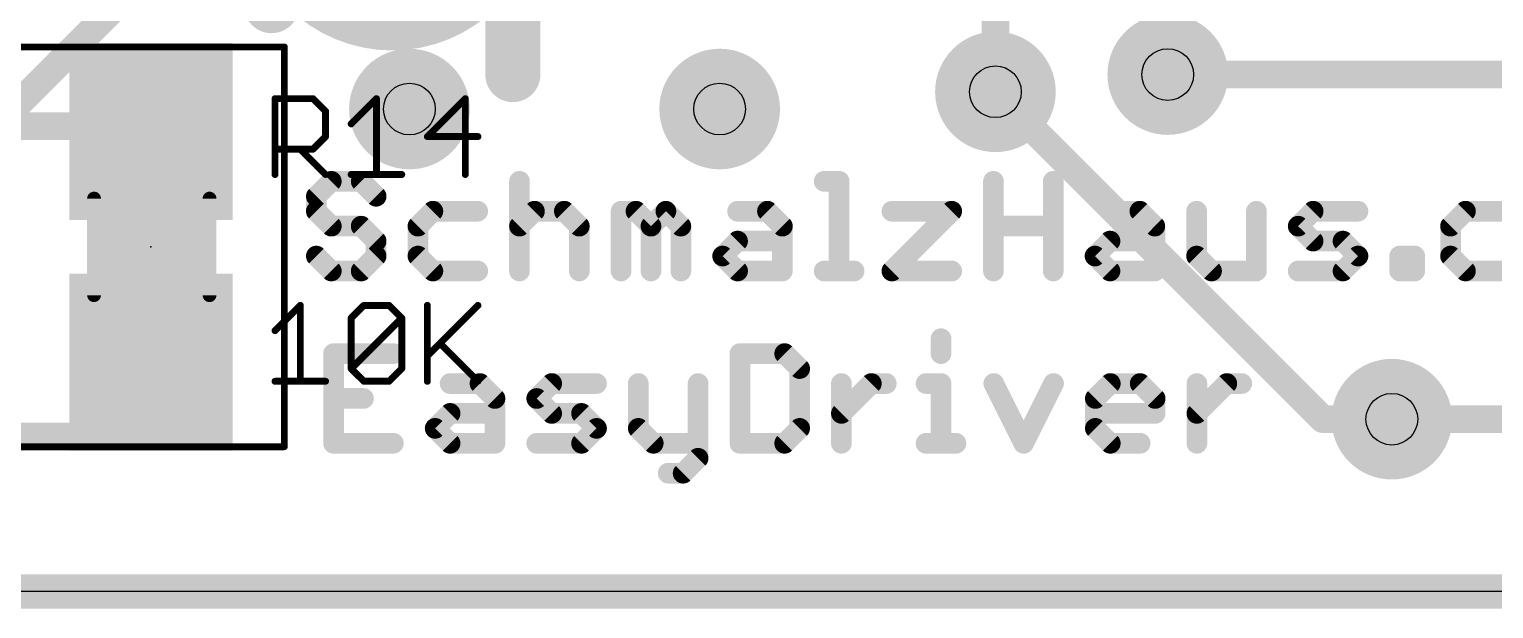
# Model space of a CAD drawing. Extents: x -25 to 82, y -12 to 21.
# Drawn here: x 24 to 34.79, y -0.13 to 4.14 of the extents above; entities that cross this region are included whole.
import ezdxf

# ---------------------------------------------------------------- set-up
doc = ezdxf.new("R2010")
doc.units = 0
for name, color, linetype in [('1', 12, 'CONTINUOUS'), ('16', 132, 'CONTINUOUS'), ('18', 110, 'CONTINUOUS'), ('20', 53, 'CONTINUOUS'), ('21', 53, 'CONTINUOUS'), ('23', 53, 'CONTINUOUS'), ('25', 253, 'CONTINUOUS'), ('27', 253, 'CONTINUOUS'), ('29', 253, 'CONTINUOUS'), ('31', 253, 'CONTINUOUS'), ('35', 253, 'CONTINUOUS'), ('39', 12, 'CONTINUOUS'), ('44', 253, 'CONTINUOUS'), ('51', 53, 'CONTINUOUS')]:
    doc.layers.add(name, color=color, linetype=linetype)

# ---------------------------------------------------------------- blocks, each defined once
blk = doc.blocks.new('RECT')
blk.add_solid([(-0.5, -0.5), (0.5, -0.5), (-0.5, 0.5), (0.5, 0.5)])
blk = doc.blocks.new('ROUNDV')
at = {"const_width": 0.5}
blk.add_lwpolyline([(0, -0.25, 1), (0, 0.25, 1), (0, -0.25)], format="xyb", dxfattribs=at)

msp = doc.modelspace()

# ---------------------------------------------------------------- linework, layer by layer
at = {"layer": '1'}
for points, const_width in [([(26.67, 5.08), (26.67, 7.366)], 2.1844), ([(27.559, 3.81), (27.559, 7.239)], 0.4064), ([(25.781, 4.318), (25.781, 6.985)], 0.4064), ([(31.115, 3.683), (31.115, 5.56)], 0.2032), ([(32.385, 5.56), (32.385, 3.81)], 0.2032), ([(23.749, 3.429), (24.853, 3.429)], 0.2032), ([(24.853, 3.429), (24.892, 3.39)], 0.2032), ([(24.384, 1.143), (24.931, 1.69)], 0.2032), ([(24.931, 1.69), (24.892, 1.69)], 0.254), ([(34.036, 1.27), (36.107, 1.27)], 0.2032), ([(18.327, 1.143), (24.384, 1.143)], 0.2032), ([(48.26, 0), (0, 0)], 0.254)]:
    msp.add_lwpolyline(points, dxfattribs=dict(at, const_width=const_width))
for points, const_width in [([(26.1239, 5.08, 1), (27.2161, 5.08)], 1.0922), ([(25.6794, 4.318, 1), (25.8826, 4.318)], 0.2032), ([(27.4574, 3.81, 1), (27.6606, 3.81)], 0.2032), ([(32.3342, 3.81, 1), (32.4358, 3.81)], 0.1016), ([(31.0642, 3.683, 1), (31.1658, 3.683)], 0.1016), ([(24.8889, 3.4649, 1), (24.8171, 3.3931)], 0.1016), ([(24.853, 3.3782, 1), (24.853, 3.4798)], 0.1016), ([(24.8561, 3.3541, 1), (24.9279, 3.4259)], 0.1016), ([(24.892, 1.7535, 1), (24.892, 1.6265)], 0.127), ([(24.9669, 1.6541, 1), (24.8951, 1.7259)], 0.1016), ([(24.931, 1.6265, 1), (24.931, 1.7535)], 0.127), ([(34.036, 1.3208, 1), (34.036, 1.2192)], 0.1016), ([(24.3481, 1.1789, 1), (24.4199, 1.1071)], 0.1016), ([(24.384, 1.0922, 1), (24.384, 1.1938)], 0.1016)]:
    msp.add_lwpolyline(points, format="xyb", dxfattribs=dict(at, const_width=const_width))
at = {"layer": '16'}
for points, const_width in [([(22.86, 2.54), (24.765, 4.445)], 0.2032), ([(32.385, 3.81), (41.91, 3.81)], 0.2032), ([(33.528, 1.27), (31.115, 3.683)], 0.2032), ([(34.036, 1.27), (33.528, 1.27)], 0.2032), ([(48.26, 0), (0, 0)], 0.254)]:
    msp.add_lwpolyline(points, dxfattribs=dict(at, const_width=const_width))
at = {"layer": '16', "const_width": 0.1016}
for points in [[(32.385, 3.8608, 1), (32.385, 3.7592)], [(31.1509, 3.7189, 1), (31.0791, 3.6471)], [(33.528, 1.3208, 1), (33.528, 1.2192)], [(33.4921, 1.2341, 1), (33.5639, 1.3059)], [(34.036, 1.2192, 1), (34.036, 1.3208)]]:
    msp.add_lwpolyline(points, format="xyb", dxfattribs=at)
at = {"layer": '20'}
msp.add_line((48.26, 0), (0, 0), dxfattribs=at)
at = {"layer": '21'}
for points, const_width in [([(26.2214, 3.0232), (26.1112, 2.913)], 0.1524), ([(26.4417, 3.0232), (26.2214, 3.0232)], 0.1524), ([(26.5518, 2.913), (26.4417, 3.0232)], 0.1524), ([(27.608, 3.0232), (27.608, 2.3622)], 0.1524), ([(29.8533, 3.0232), (29.9634, 3.0232)], 0.1524), ([(29.9634, 3.0232), (29.9634, 2.3622)], 0.1524), ([(31.1006, 2.3622), (31.1006, 3.0232)], 0.1524), ([(31.5413, 3.0232), (31.5413, 2.3622)], 0.1524), ([(26.1112, 2.913), (26.1112, 2.8028)], 0.1524), ([(26.1112, 2.8028), (26.2214, 2.6927)], 0.1524), ([(26.9698, 2.8028), (26.8596, 2.6927)], 0.1524), ([(27.3003, 2.8028), (26.9698, 2.8028)], 0.1524), ([(27.608, 2.6927), (27.7182, 2.8028)], 0.1524), ([(27.7182, 2.8028), (27.9385, 2.8028)], 0.1524), ([(27.9385, 2.8028), (28.0487, 2.6927)], 0.1524), ([(28.3564, 2.3622), (28.3564, 2.8028)], 0.1524), ([(28.3564, 2.8028), (28.4666, 2.8028)], 0.1524), ([(28.4666, 2.8028), (28.5768, 2.6927)], 0.1524), ([(28.5768, 2.6927), (28.6869, 2.8028)], 0.1524), ([(28.6869, 2.8028), (28.7971, 2.6927)], 0.1524), ([(29.215, 2.8028), (29.4353, 2.8028)], 0.1524), ([(29.4353, 2.8028), (29.5455, 2.6927)], 0.1524), ([(30.3522, 2.8028), (30.7929, 2.8028)], 0.1524), ([(30.7929, 2.8028), (30.3522, 2.3622)], 0.1524), ([(31.9592, 2.8028), (32.1795, 2.8028)], 0.1524), ([(32.1795, 2.8028), (32.2897, 2.6927)], 0.1524), ([(32.5975, 2.8028), (32.5975, 2.4724)], 0.1524), ([(33.0381, 2.3622), (33.0381, 2.8028)], 0.1524), ([(33.3459, 2.6927), (33.456, 2.8028)], 0.1524), ([(33.456, 2.8028), (33.7865, 2.8028)], 0.1524), ([(34.5787, 2.8028), (34.4685, 2.6927)], 0.1524), ([(34.9091, 2.8028), (34.5787, 2.8028)], 0.1524), ([(26.2214, 2.6927), (26.4417, 2.6927)], 0.1524), ([(26.4417, 2.6927), (26.5518, 2.5825)], 0.1524), ([(26.8596, 2.6927), (26.8596, 2.4724)], 0.1524), ([(28.0487, 2.6927), (28.0487, 2.3622)], 0.1524), ([(28.5768, 2.6927), (28.5768, 2.3622)], 0.1524), ([(28.7971, 2.6927), (28.7971, 2.3622)], 0.1524), ([(29.5455, 2.6927), (29.5455, 2.3622)], 0.1524), ([(31.1006, 2.6927), (31.5413, 2.6927)], 0.1524), ([(32.2897, 2.6927), (32.2897, 2.3622)], 0.1524), ([(33.456, 2.5825), (33.3459, 2.6927)], 0.1524), ([(34.4685, 2.6927), (34.4685, 2.4724)], 0.1524), ([(26.5518, 2.5825), (26.5518, 2.4724)], 0.1524), ([(29.1049, 2.4724), (29.215, 2.5825)], 0.1524), ([(29.215, 2.5825), (29.5455, 2.5825)], 0.1524), ([(31.8491, 2.4724), (31.9592, 2.5825)], 0.1524), ([(31.9592, 2.5825), (32.2897, 2.5825)], 0.1524), ([(33.6764, 2.5825), (33.456, 2.5825)], 0.1524), ([(33.7865, 2.4724), (33.6764, 2.5825)], 0.1524), ([(26.2214, 2.3622), (26.1112, 2.4724)], 0.1524), ([(26.5518, 2.4724), (26.4417, 2.3622)], 0.1524), ([(26.8596, 2.4724), (26.9698, 2.3622)], 0.1524), ([(29.215, 2.3622), (29.1049, 2.4724)], 0.1524), ([(31.9592, 2.3622), (31.8491, 2.4724)], 0.1524), ([(32.5975, 2.4724), (32.7076, 2.3622)], 0.1524), ([(33.6764, 2.3622), (33.7865, 2.4724)], 0.1524), ([(34.0943, 2.3622), (34.0943, 2.4724)], 0.1524), ([(34.0943, 2.4724), (34.2045, 2.4724)], 0.1524), ([(34.2045, 2.4724), (34.2045, 2.3622)], 0.1524), ([(34.4685, 2.4724), (34.5787, 2.3622)], 0.1524), ([(26.4417, 2.3622), (26.2214, 2.3622)], 0.1524), ([(26.9698, 2.3622), (27.3003, 2.3622)], 0.1524), ([(29.5455, 2.3622), (29.215, 2.3622)], 0.1524), ([(29.8533, 2.3622), (30.0736, 2.3622)], 0.1524), ([(30.3522, 2.3622), (30.7929, 2.3622)], 0.1524), ([(32.2897, 2.3622), (31.9592, 2.3622)], 0.1524), ([(32.7076, 2.3622), (33.0381, 2.3622)], 0.1524), ([(33.3459, 2.3622), (33.6764, 2.3622)], 0.1524), ([(34.2045, 2.3622), (34.0943, 2.3622)], 0.1524), ([(34.5787, 2.3622), (34.9091, 2.3622)], 0.1524), ([(30.7141, 1.8633), (30.7141, 1.7532)], 0.1524), ([(26.6788, 1.7532), (26.2382, 1.7532)], 0.1524), ([(26.2382, 1.7532), (26.2382, 1.0922)], 0.1524), ([(29.2319, 1.7532), (29.2319, 1.0922)], 0.1524), ([(29.5623, 1.7532), (29.2319, 1.7532)], 0.1524), ([(29.6725, 1.643), (29.5623, 1.7532)], 0.1524), ([(29.6725, 1.2024), (29.6725, 1.643)], 0.1524), ([(27.0968, 1.5328), (27.3171, 1.5328)], 0.1524), ([(27.3171, 1.5328), (27.4273, 1.4227)], 0.1524), ([(27.735, 1.4227), (27.8452, 1.5328)], 0.1524), ([(27.8452, 1.5328), (28.1757, 1.5328)], 0.1524), ([(28.4834, 1.5328), (28.4834, 1.2024)], 0.1524), ([(28.9241, 1.5328), (28.9241, 0.982)], 0.1524), ([(29.9803, 1.0922), (29.9803, 1.5328)], 0.1524), ([(29.9803, 1.3125), (30.2006, 1.5328)], 0.1524), ([(30.2006, 1.5328), (30.3108, 1.5328)], 0.1524), ([(30.604, 1.5328), (30.7141, 1.5328)], 0.1524), ([(30.7141, 1.5328), (30.7141, 1.0922)], 0.1524), ([(31.1029, 1.5328), (31.3232, 1.0922)], 0.1524), ([(31.3232, 1.0922), (31.5435, 1.5328)], 0.1524), ([(31.8513, 1.4227), (31.9615, 1.5328)], 0.1524), ([(31.9615, 1.5328), (32.1818, 1.5328)], 0.1524), ([(32.1818, 1.5328), (32.292, 1.4227)], 0.1524), ([(32.5997, 1.0922), (32.5997, 1.5328)], 0.1524), ([(32.5997, 1.3125), (32.8201, 1.5328)], 0.1524), ([(32.8201, 1.5328), (32.9302, 1.5328)], 0.1524), ([(26.2382, 1.4227), (26.4585, 1.4227)], 0.1524), ([(27.4273, 1.4227), (27.4273, 1.0922)], 0.1524), ([(27.8452, 1.3125), (27.735, 1.4227)], 0.1524), ([(31.8513, 1.2024), (31.8513, 1.4227)], 0.1524), ([(32.292, 1.4227), (32.292, 1.3125)], 0.1524), ([(26.9866, 1.2024), (27.0968, 1.3125)], 0.1524), ([(27.0968, 1.3125), (27.4273, 1.3125)], 0.1524), ([(28.0655, 1.3125), (27.8452, 1.3125)], 0.1524), ([(28.1757, 1.2024), (28.0655, 1.3125)], 0.1524), ([(32.292, 1.3125), (31.8513, 1.3125)], 0.1524), ([(27.0968, 1.0922), (26.9866, 1.2024)], 0.1524), ([(28.0655, 1.0922), (28.1757, 1.2024)], 0.1524), ([(28.4834, 1.2024), (28.5936, 1.0922)], 0.1524), ([(29.5623, 1.0922), (29.6725, 1.2024)], 0.1524), ([(31.9615, 1.0922), (31.8513, 1.2024)], 0.1524), ([(26.2382, 1.0922), (26.6788, 1.0922)], 0.1524), ([(27.4273, 1.0922), (27.0968, 1.0922)], 0.1524), ([(27.735, 1.0922), (28.0655, 1.0922)], 0.1524), ([(28.5936, 1.0922), (28.9241, 1.0922)], 0.1524), ([(29.2319, 1.0922), (29.5623, 1.0922)], 0.1524), ([(30.604, 1.0922), (30.8243, 1.0922)], 0.1524), ([(32.1818, 1.0922), (31.9615, 1.0922)], 0.1524), ([(28.9241, 0.982), (28.8139, 0.8719)], 0.1524), ([(28.8139, 0.8719), (28.7038, 0.8719)], 0.1524), ([(0, 0), (48.26, 0)], 0.254)]:
    msp.add_lwpolyline(points, dxfattribs=dict(at, const_width=const_width))
at = {"layer": '21', "const_width": 0.0762}
for points in [[(26.2214, 3.0613, 1), (26.2214, 2.9851)], [(26.2483, 2.9962, 1), (26.1944, 3.0501)], [(26.4686, 3.0501, 1), (26.4147, 2.9962)], [(26.4417, 2.9851, 1), (26.4417, 3.0613)], [(27.6461, 3.0232, 1), (27.5699, 3.0232)], [(29.8533, 3.0613, 1), (29.8533, 2.9851)], [(30.0015, 3.0232, 1), (29.9253, 3.0232)], [(29.9634, 2.9851, 1), (29.9634, 3.0613)], [(31.1387, 3.0232, 1), (31.0625, 3.0232)], [(31.5794, 3.0232, 1), (31.5032, 3.0232)], [(26.1493, 2.913, 1), (26.0731, 2.913)], [(26.0843, 2.9399, 1), (26.1381, 2.8861)], [(26.5249, 2.8861, 1), (26.5788, 2.9399)], [(26.1381, 2.8298, 1), (26.0843, 2.7759)], [(26.0731, 2.8028, 1), (26.1493, 2.8028)], [(26.9698, 2.8409, 1), (26.9698, 2.7647)], [(26.9967, 2.7759, 1), (26.9428, 2.8298)], [(27.3003, 2.7647, 1), (27.3003, 2.8409)], [(27.7182, 2.8409, 1), (27.7182, 2.7647)], [(27.7451, 2.7759, 1), (27.6912, 2.8298)], [(27.9655, 2.8298, 1), (27.9116, 2.7759)], [(27.9385, 2.7647, 1), (27.9385, 2.8409)], [(28.3945, 2.8028, 1), (28.3183, 2.8028)], [(28.3564, 2.8409, 1), (28.3564, 2.7647)], [(28.4935, 2.8298, 1), (28.4397, 2.7759)], [(28.4666, 2.7647, 1), (28.4666, 2.8409)], [(28.7139, 2.8298, 1), (28.66, 2.7759)], [(28.7139, 2.7759, 1), (28.66, 2.8298)], [(29.215, 2.8409, 1), (29.215, 2.7647)], [(29.4623, 2.8298, 1), (29.4084, 2.7759)], [(29.4353, 2.7647, 1), (29.4353, 2.8409)], [(30.3522, 2.8409, 1), (30.3522, 2.7647)], [(30.8198, 2.7759, 1), (30.7659, 2.8298)], [(30.7929, 2.7647, 1), (30.7929, 2.8409)], [(31.9592, 2.8409, 1), (31.9592, 2.7647)], [(32.2065, 2.8298, 1), (32.1526, 2.7759)], [(32.1795, 2.7647, 1), (32.1795, 2.8409)], [(32.6356, 2.8028, 1), (32.5594, 2.8028)], [(33.0762, 2.8028, 1), (33, 2.8028)], [(33.456, 2.8409, 1), (33.456, 2.7647)], [(33.483, 2.7759, 1), (33.4291, 2.8298)], [(33.7865, 2.7647, 1), (33.7865, 2.8409)], [(34.5787, 2.8409, 1), (34.5787, 2.7647)], [(34.6056, 2.7759, 1), (34.5517, 2.8298)], [(26.2214, 2.7308, 1), (26.2214, 2.6546)], [(26.1944, 2.6657, 1), (26.2483, 2.7196)], [(26.4686, 2.7196, 1), (26.4147, 2.6657)], [(26.4417, 2.6546, 1), (26.4417, 2.7308)], [(26.8977, 2.6927, 1), (26.8215, 2.6927)], [(26.8327, 2.7196, 1), (26.8866, 2.6657)], [(27.5811, 2.7196, 1), (27.635, 2.6657)], [(28.0868, 2.6927, 1), (28.0106, 2.6927)], [(28.0217, 2.6657, 1), (28.0756, 2.7196)], [(28.5498, 2.7196, 1), (28.6037, 2.6657)], [(28.6149, 2.6927, 1), (28.5387, 2.6927)], [(28.5498, 2.6657, 1), (28.6037, 2.7196)], [(28.8352, 2.6927, 1), (28.759, 2.6927)], [(28.7701, 2.6657, 1), (28.824, 2.7196)], [(29.5836, 2.6927, 1), (29.5074, 2.6927)], [(29.5186, 2.6657, 1), (29.5724, 2.7196)], [(31.1006, 2.7308, 1), (31.1006, 2.6546)], [(31.5413, 2.6546, 1), (31.5413, 2.7308)], [(32.3278, 2.6927, 1), (32.2516, 2.6927)], [(32.2628, 2.6657, 1), (32.3166, 2.7196)], [(33.3728, 2.7196, 1), (33.3189, 2.6657)], [(33.3189, 2.7196, 1), (33.3728, 2.6657)], [(34.5066, 2.6927, 1), (34.4304, 2.6927)], [(34.4416, 2.7196, 1), (34.4954, 2.6657)], [(26.5899, 2.5825, 1), (26.5137, 2.5825)], [(26.5249, 2.5556, 1), (26.5788, 2.6095)], [(29.215, 2.6206, 1), (29.215, 2.5444)], [(29.242, 2.5556, 1), (29.1881, 2.6095)], [(29.5455, 2.5444, 1), (29.5455, 2.6206)], [(31.9592, 2.6206, 1), (31.9592, 2.5444)], [(31.9862, 2.5556, 1), (31.9323, 2.6095)], [(32.2897, 2.5444, 1), (32.2897, 2.6206)], [(33.456, 2.6206, 1), (33.456, 2.5444)], [(33.4291, 2.5556, 1), (33.483, 2.6095)], [(33.7033, 2.6095, 1), (33.6494, 2.5556)], [(33.6764, 2.5444, 1), (33.6764, 2.6206)], [(26.1381, 2.4993, 1), (26.0843, 2.4454)], [(26.5137, 2.4724, 1), (26.5899, 2.4724)], [(26.5788, 2.4454, 1), (26.5249, 2.4993)], [(26.8866, 2.4993, 1), (26.8327, 2.4454)], [(26.8215, 2.4724, 1), (26.8977, 2.4724)], [(29.1318, 2.4993, 1), (29.0779, 2.4454)], [(29.0779, 2.4993, 1), (29.1318, 2.4454)], [(31.876, 2.4993, 1), (31.8221, 2.4454)], [(31.8221, 2.4993, 1), (31.876, 2.4454)], [(32.6244, 2.4993, 1), (32.5705, 2.4454)], [(32.5594, 2.4724, 1), (32.6356, 2.4724)], [(33.8135, 2.4454, 1), (33.7596, 2.4993)], [(33.7596, 2.4454, 1), (33.8135, 2.4993)], [(34.1324, 2.4724, 1), (34.0562, 2.4724)], [(34.0943, 2.5105, 1), (34.0943, 2.4343)], [(34.2426, 2.4724, 1), (34.1664, 2.4724)], [(34.2045, 2.4343, 1), (34.2045, 2.5105)], [(34.4954, 2.4993, 1), (34.4416, 2.4454)], [(34.4304, 2.4724, 1), (34.5066, 2.4724)], [(26.2214, 2.4003, 1), (26.2214, 2.3241)], [(26.1944, 2.3353, 1), (26.2483, 2.3891)], [(26.4147, 2.3891, 1), (26.4686, 2.3353)], [(26.4417, 2.3241, 1), (26.4417, 2.4003)], [(26.9698, 2.4003, 1), (26.9698, 2.3241)], [(26.9428, 2.3353, 1), (26.9967, 2.3891)], [(27.3003, 2.3241, 1), (27.3003, 2.4003)], [(27.5699, 2.3622, 1), (27.6461, 2.3622)], [(28.0106, 2.3622, 1), (28.0868, 2.3622)], [(28.3183, 2.3622, 1), (28.3945, 2.3622)], [(28.5387, 2.3622, 1), (28.6149, 2.3622)], [(28.759, 2.3622, 1), (28.8352, 2.3622)], [(29.215, 2.4003, 1), (29.215, 2.3241)], [(29.1881, 2.3353, 1), (29.242, 2.3891)], [(29.5074, 2.3622, 1), (29.5836, 2.3622)], [(29.5455, 2.3241, 1), (29.5455, 2.4003)], [(29.8533, 2.4003, 1), (29.8533, 2.3241)], [(29.9253, 2.3622, 1), (30.0015, 2.3622)], [(30.0736, 2.3241, 1), (30.0736, 2.4003)], [(30.3522, 2.4003, 1), (30.3522, 2.3241)], [(30.3253, 2.3891, 1), (30.3792, 2.3353)], [(30.7929, 2.3241, 1), (30.7929, 2.4003)], [(31.0625, 2.3622, 1), (31.1387, 2.3622)], [(31.5032, 2.3622, 1), (31.5794, 2.3622)], [(31.9592, 2.4003, 1), (31.9592, 2.3241)], [(31.9323, 2.3353, 1), (31.9862, 2.3891)], [(32.2516, 2.3622, 1), (32.3278, 2.3622)], [(32.2897, 2.3241, 1), (32.2897, 2.4003)], [(32.7076, 2.4003, 1), (32.7076, 2.3241)], [(32.6807, 2.3353, 1), (32.7346, 2.3891)], [(33, 2.3622, 1), (33.0762, 2.3622)], [(33.0381, 2.3241, 1), (33.0381, 2.4003)], [(33.3459, 2.4003, 1), (33.3459, 2.3241)], [(33.6494, 2.3891, 1), (33.7033, 2.3353)], [(33.6764, 2.3241, 1), (33.6764, 2.4003)], [(34.0943, 2.4003, 1), (34.0943, 2.3241)], [(34.0562, 2.3622, 1), (34.1324, 2.3622)], [(34.1664, 2.3622, 1), (34.2426, 2.3622)], [(34.2045, 2.3241, 1), (34.2045, 2.4003)], [(34.5787, 2.4003, 1), (34.5787, 2.3241)], [(34.5517, 2.3353, 1), (34.6056, 2.3891)], [(30.7522, 1.8633, 1), (30.676, 1.8633)], [(26.2382, 1.7913, 1), (26.2382, 1.7151)], [(26.2763, 1.7532, 1), (26.2001, 1.7532)], [(26.6788, 1.7151, 1), (26.6788, 1.7913)], [(29.27, 1.7532, 1), (29.1938, 1.7532)], [(29.2319, 1.7913, 1), (29.2319, 1.7151)], [(29.5893, 1.7801, 1), (29.5354, 1.7262)], [(29.5623, 1.7151, 1), (29.5623, 1.7913)], [(30.676, 1.7532, 1), (30.7522, 1.7532)], [(29.7106, 1.643, 1), (29.6344, 1.643)], [(29.6456, 1.6161, 1), (29.6994, 1.6699)], [(27.0968, 1.5709, 1), (27.0968, 1.4947)], [(27.344, 1.5598, 1), (27.2902, 1.5059)], [(27.3171, 1.4947, 1), (27.3171, 1.5709)], [(27.8452, 1.5709, 1), (27.8452, 1.4947)], [(27.8721, 1.5059, 1), (27.8182, 1.5598)], [(28.1757, 1.4947, 1), (28.1757, 1.5709)], [(28.5215, 1.5328, 1), (28.4453, 1.5328)], [(28.9622, 1.5328, 1), (28.886, 1.5328)], [(30.0184, 1.5328, 1), (29.9422, 1.5328)], [(30.2006, 1.5709, 1), (30.2006, 1.4947)], [(30.2275, 1.5059, 1), (30.1737, 1.5598)], [(30.3108, 1.4947, 1), (30.3108, 1.5709)], [(30.604, 1.5709, 1), (30.604, 1.4947)], [(30.7522, 1.5328, 1), (30.676, 1.5328)], [(30.7141, 1.4947, 1), (30.7141, 1.5709)], [(31.137, 1.5499, 1), (31.0688, 1.5158)], [(31.5776, 1.5158, 1), (31.5095, 1.5499)], [(31.9615, 1.5709, 1), (31.9615, 1.4947)], [(31.9884, 1.5059, 1), (31.9345, 1.5598)], [(32.2087, 1.5598, 1), (32.1549, 1.5059)], [(32.1818, 1.4947, 1), (32.1818, 1.5709)], [(32.6378, 1.5328, 1), (32.5616, 1.5328)], [(32.8201, 1.5709, 1), (32.8201, 1.4947)], [(32.847, 1.5059, 1), (32.7931, 1.5598)], [(32.9302, 1.4947, 1), (32.9302, 1.5709)], [(26.2382, 1.4608, 1), (26.2382, 1.3846)], [(26.4585, 1.3846, 1), (26.4585, 1.4608)], [(27.4654, 1.4227, 1), (27.3892, 1.4227)], [(27.4003, 1.3957, 1), (27.4542, 1.4496)], [(27.762, 1.4496, 1), (27.7081, 1.3957)], [(27.7081, 1.4496, 1), (27.762, 1.3957)], [(31.8894, 1.4227, 1), (31.8132, 1.4227)], [(31.8244, 1.4496, 1), (31.8783, 1.3957)], [(32.3301, 1.4227, 1), (32.2539, 1.4227)], [(32.265, 1.3957, 1), (32.3189, 1.4496)], [(27.0968, 1.3506, 1), (27.0968, 1.2744)], [(27.1237, 1.2856, 1), (27.0698, 1.3395)], [(27.4273, 1.2744, 1), (27.4273, 1.3506)], [(27.8452, 1.3506, 1), (27.8452, 1.2744)], [(27.8182, 1.2856, 1), (27.8721, 1.3395)], [(28.0925, 1.3395, 1), (28.0386, 1.2856)], [(28.0655, 1.2744, 1), (28.0655, 1.3506)], [(29.9533, 1.3395, 1), (30.0072, 1.2856)], [(31.8513, 1.3506, 1), (31.8513, 1.2744)], [(32.2539, 1.3125, 1), (32.3301, 1.3125)], [(32.292, 1.2744, 1), (32.292, 1.3506)], [(32.5728, 1.3395, 1), (32.6267, 1.2856)], [(27.0136, 1.2293, 1), (26.9597, 1.1754)], [(26.9597, 1.2293, 1), (27.0136, 1.1754)], [(28.2026, 1.1754, 1), (28.1487, 1.2293)], [(28.1487, 1.1754, 1), (28.2026, 1.2293)], [(28.5104, 1.2293, 1), (28.4565, 1.1754)], [(28.4453, 1.2024, 1), (28.5215, 1.2024)], [(29.6344, 1.2024, 1), (29.7106, 1.2024)], [(29.6994, 1.1754, 1), (29.6456, 1.2293)], [(31.8783, 1.2293, 1), (31.8244, 1.1754)], [(31.8132, 1.2024, 1), (31.8894, 1.2024)], [(26.2382, 1.1303, 1), (26.2382, 1.0541)], [(26.2001, 1.0922, 1), (26.2763, 1.0922)], [(26.6788, 1.0541, 1), (26.6788, 1.1303)], [(27.0968, 1.1303, 1), (27.0968, 1.0541)], [(27.0698, 1.0653, 1), (27.1237, 1.1191)], [(27.3892, 1.0922, 1), (27.4654, 1.0922)], [(27.4273, 1.0541, 1), (27.4273, 1.1303)], [(27.735, 1.1303, 1), (27.735, 1.0541)], [(28.0386, 1.1191, 1), (28.0925, 1.0653)], [(28.0655, 1.0541, 1), (28.0655, 1.1303)], [(28.5936, 1.1303, 1), (28.5936, 1.0541)], [(28.5667, 1.0653, 1), (28.6205, 1.1191)], [(28.9241, 1.0541, 1), (28.9241, 1.1303)], [(29.2319, 1.1303, 1), (29.2319, 1.0541)], [(29.1938, 1.0922, 1), (29.27, 1.0922)], [(29.5354, 1.1191, 1), (29.5893, 1.0653)], [(29.5623, 1.0541, 1), (29.5623, 1.1303)], [(29.9422, 1.0922, 1), (30.0184, 1.0922)], [(30.604, 1.1303, 1), (30.604, 1.0541)], [(30.676, 1.0922, 1), (30.7522, 1.0922)], [(30.8243, 1.0541, 1), (30.8243, 1.1303)], [(31.2891, 1.1092, 1), (31.3573, 1.0752)], [(31.2891, 1.0752, 1), (31.3573, 1.1092)], [(31.9615, 1.1303, 1), (31.9615, 1.0541)], [(31.9345, 1.0653, 1), (31.9884, 1.1191)], [(32.1818, 1.0541, 1), (32.1818, 1.1303)], [(32.5616, 1.0922, 1), (32.6378, 1.0922)], [(28.886, 0.982, 1), (28.9622, 0.982)], [(28.951, 0.9551, 1), (28.8971, 1.009)], [(28.7038, 0.91, 1), (28.7038, 0.8338)], [(28.787, 0.8988, 1), (28.8409, 0.8449)], [(28.8139, 0.8338, 1), (28.8139, 0.91)]]:
    msp.add_lwpolyline(points, format="xyb", dxfattribs=at)
at = {"layer": '23'}
msp.add_point((24.892, 2.54), dxfattribs=at)
at = {"layer": '25', "const_width": 0.0508}
for points in [[(25.8064, 3.0734), (25.8064, 3.6327)], [(25.8064, 3.6327), (26.086, 3.6327)], [(26.086, 3.6327), (26.1792, 3.5395)], [(26.1792, 3.5395), (26.1792, 3.353)], [(26.3677, 3.4463), (26.5541, 3.6327)], [(26.5541, 3.6327), (26.5541, 3.0734)], [(27.2087, 3.6327), (26.929, 3.353)], [(27.2087, 3.0734), (27.2087, 3.6327)], [(26.1792, 3.353), (26.086, 3.2598)], [(26.929, 3.353), (27.3019, 3.353)], [(26.086, 3.2598), (25.8064, 3.2598)], [(25.9928, 3.2598), (26.1792, 3.0734)], [(26.3677, 3.0734), (26.7406, 3.0734)]]:
    msp.add_lwpolyline(points, dxfattribs=at)
at = {"layer": '25', "const_width": 0.0254}
for points in [[(25.8191, 3.6327, 1), (25.7937, 3.6327)], [(25.8064, 3.6454, 1), (25.8064, 3.62)], [(26.095, 3.6417, 1), (26.0771, 3.6237)], [(26.086, 3.62, 1), (26.086, 3.6454)], [(26.1919, 3.5395, 1), (26.1666, 3.5395)], [(26.1703, 3.5305, 1), (26.1882, 3.5484)], [(26.5668, 3.6327, 1), (26.5414, 3.6327)], [(26.5631, 3.6237, 1), (26.5452, 3.6417)], [(27.2214, 3.6327, 1), (27.196, 3.6327)], [(27.2176, 3.6237, 1), (27.1997, 3.6417)], [(26.3587, 3.4552, 1), (26.3767, 3.4373)], [(26.1666, 3.353, 1), (26.1919, 3.353)], [(26.1882, 3.3441, 1), (26.1703, 3.362)], [(26.929, 3.3657, 1), (26.929, 3.3403)], [(26.92, 3.362, 1), (26.938, 3.3441)], [(27.3019, 3.3403, 1), (27.3019, 3.3657)], [(25.8064, 3.2725, 1), (25.8064, 3.2471)], [(26.0018, 3.2688, 1), (25.9838, 3.2508)], [(26.0771, 3.2688, 1), (26.095, 3.2508)], [(26.086, 3.2471, 1), (26.086, 3.2725)], [(25.7937, 3.0734, 1), (25.8191, 3.0734)], [(26.1703, 3.0644, 1), (26.1882, 3.0824)], [(26.3677, 3.0861, 1), (26.3677, 3.0607)], [(26.5414, 3.0734, 1), (26.5668, 3.0734)], [(26.7406, 3.0607, 1), (26.7406, 3.0861)], [(27.196, 3.0734, 1), (27.2214, 3.0734)]]:
    msp.add_lwpolyline(points, format="xyb", dxfattribs=at)
at = {"layer": '27', "const_width": 0.0508}
for points in [[(25.8064, 1.9223), (25.9928, 2.1087)], [(25.9928, 2.1087), (25.9928, 1.5494)], [(26.3677, 2.0155), (26.4609, 2.1087)], [(26.4609, 2.1087), (26.6473, 2.1087)], [(26.6473, 2.1087), (26.7406, 2.0155)], [(26.929, 2.1087), (26.929, 1.5494)], [(26.929, 1.7358), (27.3019, 2.1087)], [(26.3677, 1.6426), (26.3677, 2.0155)], [(26.3677, 1.6426), (26.7406, 2.0155)], [(26.7406, 2.0155), (26.7406, 1.6426)], [(27.0222, 1.829), (27.3019, 1.5494)], [(26.4609, 1.5494), (26.3677, 1.6426)], [(26.7406, 1.6426), (26.6473, 1.5494)], [(25.8064, 1.5494), (26.1792, 1.5494)], [(26.6473, 1.5494), (26.4609, 1.5494)]]:
    msp.add_lwpolyline(points, dxfattribs=at)
at = {"layer": '27', "const_width": 0.0254}
for points in [[(26.0055, 2.1087, 1), (25.9801, 2.1087)], [(26.0018, 2.0997, 1), (25.9838, 2.1177)], [(26.4609, 2.1214, 1), (26.4609, 2.096)], [(26.4699, 2.0997, 1), (26.4519, 2.1177)], [(26.6563, 2.1177, 1), (26.6384, 2.0997)], [(26.6473, 2.096, 1), (26.6473, 2.1214)], [(26.9417, 2.1087, 1), (26.9163, 2.1087)], [(27.3108, 2.0997, 1), (27.2929, 2.1177)], [(25.7974, 1.9312, 1), (25.8154, 1.9133)], [(26.3804, 2.0155, 1), (26.355, 2.0155)], [(26.3587, 2.0244, 1), (26.3767, 2.0065)], [(26.7533, 2.0155, 1), (26.7279, 2.0155)], [(26.7495, 2.0065, 1), (26.7316, 2.0244)], [(26.7316, 2.0065, 1), (26.7495, 2.0244)], [(27.0312, 1.838, 1), (27.0133, 1.8201)], [(26.92, 1.7448, 1), (26.938, 1.7268)], [(26.3767, 1.6516, 1), (26.3587, 1.6336)], [(26.3587, 1.6516, 1), (26.3767, 1.6336)], [(26.355, 1.6426, 1), (26.3804, 1.6426)], [(26.7279, 1.6426, 1), (26.7533, 1.6426)], [(26.7495, 1.6336, 1), (26.7316, 1.6516)], [(25.8064, 1.5621, 1), (25.8064, 1.5367)], [(25.9801, 1.5494, 1), (26.0055, 1.5494)], [(26.1792, 1.5367, 1), (26.1792, 1.5621)], [(26.4609, 1.5621, 1), (26.4609, 1.5367)], [(26.4519, 1.5404, 1), (26.4699, 1.5584)], [(26.6384, 1.5584, 1), (26.6563, 1.5404)], [(26.6473, 1.5367, 1), (26.6473, 1.5621)], [(26.9163, 1.5494, 1), (26.9417, 1.5494)], [(27.2929, 1.5404, 1), (27.3108, 1.5584)]]:
    msp.add_lwpolyline(points, format="xyb", dxfattribs=at)
at = {"layer": '39', "const_width": 0.0508}
for points in [[(23.909, 4.013), (25.875, 4.013)], [(25.875, 4.013), (25.875, 1.067)], [(25.875, 1.067), (23.909, 1.067)]]:
    msp.add_lwpolyline(points, dxfattribs=at)
at = {"layer": '39', "const_width": 0.0254}
for points in [[(25.8877, 4.013, 1), (25.8623, 4.013)], [(25.875, 4.0003, 1), (25.875, 4.0257)], [(25.8623, 1.067, 1), (25.8877, 1.067)], [(25.875, 1.0543, 1), (25.875, 1.0797)]]:
    msp.add_lwpolyline(points, format="xyb", dxfattribs=at)
at = {"layer": '44'}
for centre in [(32.385, 3.81), (31.115, 3.683), (26.797, 3.556), (29.083, 3.556), (34.036, 1.27)]:
    msp.add_circle(centre, 0.1905, dxfattribs=at)
at = {"layer": '51', "const_width": 0.1016}
for points in [[(24.473, 2.896), (24.473, 2.184)], [(25.324, 2.896), (25.324, 2.184)]]:
    msp.add_lwpolyline(points, dxfattribs=at)
at = {"layer": '51', "const_width": 0.0508}
for points in [[(24.4984, 2.896, 1), (24.4476, 2.896)], [(25.3494, 2.896, 1), (25.2986, 2.896)], [(24.4476, 2.184, 1), (24.4984, 2.184)], [(25.2986, 2.184, 1), (25.3494, 2.184)]]:
    msp.add_lwpolyline(points, format="xyb", dxfattribs=at)

# ---------------------------------------------------------------- block references
at = {"layer": '1', "xscale": 1.1, "rotation": 270}
for p in [(24.892, 3.39), (24.892, 1.69)]:
    msp.add_blockref('RECT', p, dxfattribs=at)
at = {"layer": '18', "xscale": 0.889, "yscale": 0.889}
for p in [(32.385, 3.81), (32.385, 3.81), (31.115, 3.683), (31.115, 3.683), (26.797, 3.556), (26.797, 3.556), (29.083, 3.556), (29.083, 3.556), (34.036, 1.27), (34.036, 1.27)]:
    msp.add_blockref('ROUNDV', p, dxfattribs=at)
at = {"layer": '21', "xscale": 0.4572, "yscale": 0.762, "rotation": 270}
msp.add_blockref('RECT', (24.892, 2.54), dxfattribs=at)
at = {"layer": '29', "xscale": 1.3032, "yscale": 1.2032, "rotation": 270}
for p in [(24.892, 3.39), (24.892, 1.69)]:
    msp.add_blockref('RECT', p, dxfattribs=at)
at = {"layer": '31', "xscale": 1.1, "rotation": 270}
for p in [(24.892, 3.39), (24.892, 1.69)]:
    msp.add_blockref('RECT', p, dxfattribs=at)
at = {"layer": '35', "xscale": 0.3998, "yscale": 0.6, "rotation": 270}
msp.add_blockref('RECT', (24.892, 2.54), dxfattribs=at)
at = {"layer": '51', "xscale": 0.5001, "yscale": 0.95, "rotation": 270}
for p in [(24.8971, 3.1282), (24.8971, 1.9598)]:
    msp.add_blockref('RECT', p, dxfattribs=at)

doc.saveas('drawing.dxf')
